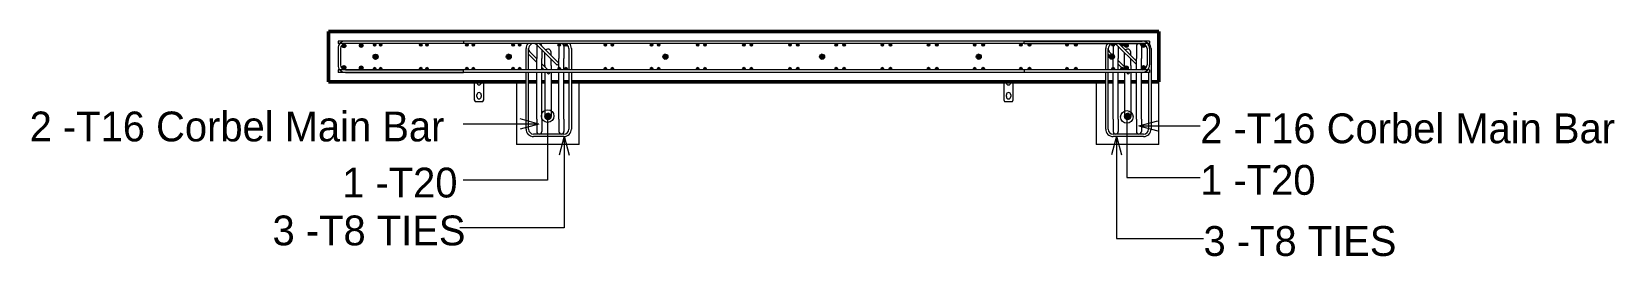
# Model space of a CAD drawing. Header units: millimetres. Extents: x -6138 to 17183, y 2886 to 77066.
# Drawn here: x 10677 to 15728, y 76076 to 76793 of the extents above; entities that cross this region are included whole.
import ezdxf

# ---------------------------------------------------------------- set-up
doc = ezdxf.new("R2010")
doc.units = ezdxf.units.MM
for name, color, linetype, lineweight in [('A-GENM', 13, 'Continuous', 18), ('A-WALL', 113, 'Continuous', 25), ('S-BEAM', 12, 'Continuous', 18), ('S-RBAR', 171, 'Continuous', 18), ('S-RBAR-IDEN', 171, 'Continuous', 9)]:
    doc.layers.add(name, color=color, linetype=linetype, lineweight=lineweight)
doc.styles.add('Nirmala UI', font='Nirmala.ttf', dxfattribs={"height": 95.25})

# ---------------------------------------------------------------- blocks, each defined once
blk = doc.blocks.new('RR spread anchor face based - RR-SA-1_4-160-614768-Elevation Top 2')
at = {"layer": 'A-GENM'}
for p, q in [((-3735.4, 76633), (-3735.4, 76575)), ((-3727.4, 76630), (-3727.4, 76633)), ((-3713.4, 76633), (-3713.4, 76630)), ((-3705.4, 76575), (-3705.4, 76633)), ((-3727.4, 76585.5), (-3727.4, 76591.5)), ((-3713.4, 76591.5), (-3713.4, 76585.5)), ((-3735.4, 76575), (-3732.9, 76570)), ((-3732.9, 76570), (-3707.9, 76570)), ((-3707.9, 76570), (-3705.4, 76575))]:
    blk.add_line(p, q, dxfattribs=at)
for centre, start, end in [((-3720.4, 76630), 180, 0), ((-3720.4, 76591.5), 0, 180), ((-3720.4, 76585.5), 180, 0)]:
    blk.add_arc(centre, 7, start, end, dxfattribs=at)
blk = doc.blocks.new('RR spread anchor face based - RR-SA-1_4-160-V1-Elevation Top 2')
at = {"layer": 'A-GENM'}
for p, q in [((-2045.4, 76633), (-2045.4, 76575)), ((-2037.4, 76630), (-2037.4, 76633)), ((-2023.4, 76633), (-2023.4, 76630)), ((-2015.4, 76575), (-2015.4, 76633)), ((-2037.4, 76585.5), (-2037.4, 76591.5)), ((-2023.4, 76591.5), (-2023.4, 76585.5)), ((-2045.4, 76575), (-2042.9, 76570)), ((-2042.9, 76570), (-2017.9, 76570)), ((-2017.9, 76570), (-2015.4, 76575))]:
    blk.add_line(p, q, dxfattribs=at)
for centre, start, end in [((-2030.4, 76630), 180, 0), ((-2030.4, 76591.5), 0, 180), ((-2030.4, 76585.5), 180, 0)]:
    blk.add_arc(centre, 7, start, end, dxfattribs=at)

msp = doc.modelspace()

# ---------------------------------------------------------------- hatches: boundary and pattern name
at = {"layer": 'S-RBAR'}
h = msp.add_hatch(color=256, dxfattribs=at)
edge = h.paths.add_edge_path()
edge.add_arc((11673.67274, 76747.94083), 6, 0, 360)
for points in [[(11673.67274, 76741.94083), (11679.67274, 76747.94083), (11673.67274, 76753.94083), (11667.67274, 76747.94083)], [(11728.67274, 76743.08498), (11734.67274, 76749.08498), (11728.67274, 76755.08498), (11722.67274, 76749.08498)], [(11771.34313, 76747.04259), (11775.34313, 76751.04259), (11771.34313, 76755.04259), (11767.34313, 76751.04259)], [(11790.58668, 76747.04259), (11794.58668, 76751.04259), (11790.58668, 76755.04259), (11786.58668, 76751.04259)], [(11918.68158, 76747.04259), (11922.68158, 76751.04259), (11918.68158, 76755.04259), (11914.68158, 76751.04259)], [(11938.51089, 76747.04259), (11942.51089, 76751.04259), (11938.51089, 76755.04259), (11934.51089, 76751.04259)], [(12066.02003, 76747.04259), (12070.02003, 76751.04259), (12066.02003, 76755.04259), (12062.02003, 76751.04259)], [(12086.4351, 76747.04259), (12090.4351, 76751.04259), (12086.4351, 76755.04259), (12082.4351, 76751.04259), (12086.02732, 76747.45036)], [(12213.35847, 76747.04259), (12217.35847, 76751.04259), (12213.35847, 76755.04259), (12209.35847, 76751.04259)], [(12234.35931, 76747.04259), (12238.35931, 76751.04259), (12234.35931, 76755.04259), (12230.35931, 76751.04259)], [(12360.69692, 76747.04259), (12364.69692, 76751.04259), (12360.69692, 76755.04259), (12356.69692, 76751.04259)], [(12382.28353, 76747.04259), (12386.28353, 76751.04259), (12382.28353, 76755.04259), (12378.28353, 76751.04259)], [(12508.03537, 76747.04259), (12512.03537, 76751.04259), (12508.03537, 76755.04259), (12504.03537, 76751.04259)], [(12530.20774, 76747.04259), (12534.20774, 76751.04259), (12530.20774, 76755.04259), (12526.20774, 76751.04259)], [(12655.37381, 76747.04259), (12659.37381, 76751.04259), (12655.37381, 76755.04259), (12651.37381, 76751.04259)], [(12678.13195, 76747.04259), (12682.13195, 76751.04259), (12678.13195, 76755.04259), (12674.13195, 76751.04259)], [(12802.71226, 76747.04259), (12806.71226, 76751.04259), (12802.71226, 76755.04259), (12798.71226, 76751.04259)], [(12826.05616, 76747.04259), (12830.05616, 76751.04259), (12826.05616, 76755.04259), (12822.05616, 76751.04259)], [(12950.05071, 76747.04259), (12954.05071, 76751.04259), (12950.05071, 76755.04259), (12946.05071, 76751.04259)], [(12973.98037, 76747.04259), (12977.98037, 76751.04259), (12973.98037, 76755.04259), (12969.98037, 76751.04259)], [(13097.38916, 76747.04259), (13101.38916, 76751.04259), (13097.38916, 76755.04259), (13093.38916, 76751.04259)], [(13121.90458, 76747.04259), (13125.90458, 76751.04259), (13121.90458, 76755.04259), (13117.90458, 76751.04259)], [(13244.7276, 76747.04259), (13248.7276, 76751.04259), (13244.7276, 76755.04259), (13240.7276, 76751.04259)], [(13269.82879, 76747.04259), (13273.82879, 76751.04259), (13269.82879, 76755.04259), (13265.82879, 76751.04259)], [(13392.06605, 76747.04259), (13396.06605, 76751.04259), (13392.06605, 76755.04259), (13388.06605, 76751.04259)], [(13417.753, 76747.04259), (13421.753, 76751.04259), (13417.753, 76755.04259), (13413.753, 76751.04259)], [(13539.4045, 76747.04259), (13543.4045, 76751.04259), (13539.4045, 76755.04259), (13535.4045, 76751.04259)], [(13565.67721, 76747.04259), (13569.67721, 76751.04259), (13565.67721, 76755.04259), (13561.67721, 76751.04259)], [(13686.74295, 76747.04259), (13690.74295, 76751.04259), (13686.74295, 76755.04259), (13682.74295, 76751.04259)], [(13713.60142, 76747.04259), (13717.60142, 76751.04259), (13713.60142, 76755.04259), (13709.60142, 76751.04259)], [(13834.08139, 76747.04259), (13838.08139, 76751.04259), (13834.08139, 76755.04259), (13830.08139, 76751.04259)], [(13861.52563, 76747.04259), (13865.52563, 76751.04259), (13861.52563, 76755.04259), (13857.52563, 76751.04259)], [(13981.41984, 76747.04259), (13985.41984, 76751.04259), (13981.41984, 76755.04259), (13977.41984, 76751.04259)], [(14009.44985, 76747.04259), (14013.44985, 76751.04259), (14009.44985, 76755.04259), (14005.44985, 76751.04259)], [(14128.75829, 76747.04259), (14132.62175, 76751.17912), (14128.75829, 76755.04259), (14124.75829, 76751.04259)], [(14157.37406, 76747.04259), (14161.37406, 76751.04259), (14157.37406, 76755.04259), (14153.37406, 76751.04259)], [(14170.67274, 76743.04259), (14176.67274, 76749.04259), (14170.67274, 76755.04259), (14164.67274, 76749.04259)], [(14225.67274, 76743.04259), (14231.67274, 76749.04259), (14225.67274, 76755.04259), (14219.67274, 76749.04259), (14221.93188, 76746.78345)], [(11673.67274, 76672.63545), (11679.67274, 76678.63545), (11673.67274, 76684.63545), (11667.67274, 76678.63545)], [(11728.67274, 76671.07816), (11734.67274, 76677.07816), (11728.67274, 76683.07816), (11722.67274, 76677.07816)], [(11774.67274, 76705.04259), (11782.2812, 76710.57045), (11779.37503, 76719.51472), (11769.97046, 76719.51472), (11767.06429, 76710.57045)], [(12197.20061, 76705.43413), (12206.14488, 76708.3403), (12206.14488, 76717.74487), (12197.20061, 76720.65104), (12191.67274, 76713.04259)], [(12697.20061, 76705.43413), (12706.14488, 76708.3403), (12706.14488, 76717.74487), (12697.20061, 76720.65104), (12691.67274, 76713.04259)], [(13197.20061, 76705.43413), (13206.14488, 76708.3403), (13206.14488, 76717.74487), (13197.20061, 76720.65104), (13191.67274, 76713.04259)], [(13697.20061, 76705.43413), (13706.14488, 76708.3403), (13706.14488, 76717.74487), (13697.20061, 76720.65104), (13691.67274, 76713.04259)], [(14119.97046, 76706.57045), (14129.37503, 76706.57045), (14132.2812, 76715.51472), (14124.67274, 76721.04259), (14117.06429, 76715.51472)], [(14170.67274, 76671.07816), (14176.67274, 76677.07816), (14170.67274, 76683.07816), (14164.67274, 76677.07816)], [(14225.67274, 76672.63545), (14231.67274, 76678.63545), (14225.67274, 76684.63545), (14219.67274, 76678.63545), (14221.60412, 76676.70408)], [(11771.34313, 76671.04259), (11775.34313, 76675.04259), (11771.34313, 76679.04259), (11767.34313, 76675.04259)], [(11790.58668, 76671.04259), (11794.58668, 76675.04259), (11790.58668, 76679.04259), (11786.58668, 76675.04259)], [(11918.68158, 76671.04259), (11922.68158, 76675.04259), (11918.68158, 76679.04259), (11914.68158, 76675.04259)], [(11938.51089, 76671.04259), (11942.51089, 76675.04259), (11938.51089, 76679.04259), (11934.51089, 76675.04259)], [(12066.02003, 76671.04259), (12070.02003, 76675.04259), (12066.02003, 76679.04259), (12062.02003, 76675.04259)], [(12086.4351, 76671.04259), (12090.4351, 76675.04259), (12086.4351, 76679.04259), (12082.4351, 76675.04259), (12086.02732, 76671.45036)], [(12213.35847, 76671.04259), (12217.35847, 76675.04259), (12213.35847, 76679.04259), (12209.35847, 76675.04259)], [(12234.35931, 76671.04259), (12238.35931, 76675.04259), (12234.35931, 76679.04259), (12230.35931, 76675.04259)], [(12360.69692, 76671.04259), (12364.69692, 76675.04259), (12360.69692, 76679.04259), (12356.69692, 76675.04259)], [(12382.28353, 76671.04259), (12386.28353, 76675.04259), (12382.28353, 76679.04259), (12378.28353, 76675.04259)], [(12508.03537, 76671.04259), (12512.03537, 76675.04259), (12508.03537, 76679.04259), (12504.03537, 76675.04259)], [(12530.20774, 76671.04259), (12534.20774, 76675.04259), (12530.20774, 76679.04259), (12526.20774, 76675.04259)], [(12655.37381, 76671.04259), (12659.37381, 76675.04259), (12655.37381, 76679.04259), (12651.37381, 76675.04259)], [(12678.13195, 76671.04259), (12682.13195, 76675.04259), (12678.13195, 76679.04259), (12674.13195, 76675.04259)], [(12802.71226, 76671.04259), (12806.71226, 76675.04259), (12802.71226, 76679.04259), (12798.71226, 76675.04259)], [(12826.05616, 76671.04259), (12830.05616, 76675.04259), (12826.05616, 76679.04259), (12822.05616, 76675.04259)], [(12950.05071, 76671.04259), (12954.05071, 76675.04259), (12950.05071, 76679.04259), (12946.05071, 76675.04259)], [(12973.98037, 76671.04259), (12977.98037, 76675.04259), (12973.98037, 76679.04259), (12969.98037, 76675.04259)], [(13097.38916, 76671.04259), (13101.38916, 76675.04259), (13097.38916, 76679.04259), (13093.38916, 76675.04259)], [(13121.90458, 76671.04259), (13125.90458, 76675.04259), (13121.90458, 76679.04259), (13117.90458, 76675.04259)], [(13244.7276, 76671.04259), (13248.7276, 76675.04259), (13244.7276, 76679.04259), (13240.7276, 76675.04259)], [(13269.82879, 76671.04259), (13273.82879, 76675.04259), (13269.82879, 76679.04259), (13265.82879, 76675.04259)], [(13392.06605, 76671.04259), (13396.06605, 76675.04259), (13392.06605, 76679.04259), (13388.06605, 76675.04259)], [(13417.753, 76671.04259), (13421.753, 76675.04259), (13417.753, 76679.04259), (13413.753, 76675.04259)], [(13539.4045, 76671.04259), (13543.4045, 76675.04259), (13539.4045, 76679.04259), (13535.4045, 76675.04259)], [(13565.67721, 76671.04259), (13569.67721, 76675.04259), (13565.67721, 76679.04259), (13561.67721, 76675.04259)], [(13686.74295, 76671.04259), (13690.74295, 76675.04259), (13686.74295, 76679.04259), (13682.74295, 76675.04259)], [(13713.60142, 76671.04259), (13717.60142, 76675.04259), (13713.60142, 76679.04259), (13709.60142, 76675.04259)], [(13834.08139, 76671.04259), (13838.08139, 76675.04259), (13834.08139, 76679.04259), (13830.08139, 76675.04259)], [(13861.52563, 76671.04259), (13865.52563, 76675.04259), (13861.52563, 76679.04259), (13857.52563, 76675.04259)], [(13981.41984, 76671.04259), (13985.41984, 76675.04259), (13981.41984, 76679.04259), (13977.41984, 76675.04259)], [(14009.44985, 76671.04259), (14013.44985, 76675.04259), (14009.44985, 76679.04259), (14005.44985, 76675.04259)], [(14128.75829, 76671.04259), (14132.75829, 76675.04259), (14128.75829, 76679.04259), (14124.75829, 76675.04259)], [(14157.37406, 76671.04259), (14161.37406, 76675.04259), (14157.37406, 76679.04259), (14153.37406, 76675.04259)], [(12327.76291, 76513.53202), (12334.67274, 76523.04259), (12327.76291, 76532.55315), (12316.58257, 76528.92044), (12316.58257, 76517.16473)], [(14177.76291, 76513.53202), (14184.67274, 76523.04259), (14177.76291, 76532.55315), (14166.58257, 76528.92044), (14166.58257, 76517.16473)]]:
    msp.add_hatch(color=256, dxfattribs=at).paths.add_polyline_path(points)
h = msp.add_hatch(color=256, dxfattribs=at)
edge = h.paths.add_edge_path()
edge.add_arc((11728.67274, 76749.08498), 6, 0, 360)
h = msp.add_hatch(color=256, dxfattribs=at)
edge = h.paths.add_edge_path()
edge.add_arc((11771.34313, 76751.04259), 4, 0, 360)
h = msp.add_hatch(color=256, dxfattribs=at)
edge = h.paths.add_edge_path()
edge.add_arc((11790.58668, 76751.04259), 4, 0, 360)
h = msp.add_hatch(color=256, dxfattribs=at)
edge = h.paths.add_edge_path()
edge.add_arc((11918.68158, 76751.04259), 4, 0, 360)
h = msp.add_hatch(color=256, dxfattribs=at)
edge = h.paths.add_edge_path()
edge.add_arc((11938.51089, 76751.04259), 4, 0, 360)
h = msp.add_hatch(color=256, dxfattribs=at)
edge = h.paths.add_edge_path()
edge.add_arc((12066.02003, 76751.04259), 4, 0, 360)
h = msp.add_hatch(color=256, dxfattribs=at)
edge = h.paths.add_edge_path()
edge.add_arc((12086.4351, 76751.04259), 4, 0, 360)
h = msp.add_hatch(color=256, dxfattribs=at)
edge = h.paths.add_edge_path()
edge.add_arc((12213.35847, 76751.04259), 4, 0, 360)
h = msp.add_hatch(color=256, dxfattribs=at)
edge = h.paths.add_edge_path()
edge.add_arc((12234.35931, 76751.04259), 4, 0, 360)
h = msp.add_hatch(color=256, dxfattribs=at)
edge = h.paths.add_edge_path()
edge.add_arc((12360.69692, 76751.04259), 4, 0, 360)
h = msp.add_hatch(color=256, dxfattribs=at)
edge = h.paths.add_edge_path()
edge.add_arc((12382.28353, 76751.04259), 4, 0, 360)
h = msp.add_hatch(color=256, dxfattribs=at)
edge = h.paths.add_edge_path()
edge.add_arc((12508.03537, 76751.04259), 4, 0, 360)
h = msp.add_hatch(color=256, dxfattribs=at)
edge = h.paths.add_edge_path()
edge.add_arc((12530.20774, 76751.04259), 4, 0, 360)
h = msp.add_hatch(color=256, dxfattribs=at)
edge = h.paths.add_edge_path()
edge.add_arc((12655.37381, 76751.04259), 4, 0, 360)
h = msp.add_hatch(color=256, dxfattribs=at)
edge = h.paths.add_edge_path()
edge.add_arc((12678.13195, 76751.04259), 4, 0, 360)
h = msp.add_hatch(color=256, dxfattribs=at)
edge = h.paths.add_edge_path()
edge.add_arc((12802.71226, 76751.04259), 4, 0, 360)
h = msp.add_hatch(color=256, dxfattribs=at)
edge = h.paths.add_edge_path()
edge.add_arc((12826.05616, 76751.04259), 4, 0, 360)
h = msp.add_hatch(color=256, dxfattribs=at)
edge = h.paths.add_edge_path()
edge.add_arc((12950.05071, 76751.04259), 4, 0, 360)
h = msp.add_hatch(color=256, dxfattribs=at)
edge = h.paths.add_edge_path()
edge.add_arc((12973.98037, 76751.04259), 4, 0, 360)
h = msp.add_hatch(color=256, dxfattribs=at)
edge = h.paths.add_edge_path()
edge.add_arc((13097.38916, 76751.04259), 4, 0, 360)
h = msp.add_hatch(color=256, dxfattribs=at)
edge = h.paths.add_edge_path()
edge.add_arc((13121.90458, 76751.04259), 4, 0, 360)
h = msp.add_hatch(color=256, dxfattribs=at)
edge = h.paths.add_edge_path()
edge.add_arc((13244.7276, 76751.04259), 4, 0, 360)
h = msp.add_hatch(color=256, dxfattribs=at)
edge = h.paths.add_edge_path()
edge.add_arc((13269.82879, 76751.04259), 4, 0, 360)
h = msp.add_hatch(color=256, dxfattribs=at)
edge = h.paths.add_edge_path()
edge.add_arc((13392.06605, 76751.04259), 4, 0, 360)
h = msp.add_hatch(color=256, dxfattribs=at)
edge = h.paths.add_edge_path()
edge.add_arc((13417.753, 76751.04259), 4, 0, 360)
h = msp.add_hatch(color=256, dxfattribs=at)
edge = h.paths.add_edge_path()
edge.add_arc((13539.4045, 76751.04259), 4, 0, 360)
h = msp.add_hatch(color=256, dxfattribs=at)
edge = h.paths.add_edge_path()
edge.add_arc((13565.67721, 76751.04259), 4, 0, 360)
h = msp.add_hatch(color=256, dxfattribs=at)
edge = h.paths.add_edge_path()
edge.add_arc((13686.74295, 76751.04259), 4, 0, 360)
h = msp.add_hatch(color=256, dxfattribs=at)
edge = h.paths.add_edge_path()
edge.add_arc((13713.60142, 76751.04259), 4, 0, 360)
h = msp.add_hatch(color=256, dxfattribs=at)
edge = h.paths.add_edge_path()
edge.add_arc((13834.08139, 76751.04259), 4, 0, 360)
h = msp.add_hatch(color=256, dxfattribs=at)
edge = h.paths.add_edge_path()
edge.add_arc((13861.52563, 76751.04259), 4, 0, 360)
h = msp.add_hatch(color=256, dxfattribs=at)
edge = h.paths.add_edge_path()
edge.add_arc((13981.41984, 76751.04259), 4, 0, 360)
h = msp.add_hatch(color=256, dxfattribs=at)
edge = h.paths.add_edge_path()
edge.add_arc((14009.44985, 76751.04259), 4, 0, 360)
h = msp.add_hatch(color=256, dxfattribs=at)
edge = h.paths.add_edge_path()
edge.add_arc((14128.75829, 76751.04259), 4, 0, 360)
h = msp.add_hatch(color=256, dxfattribs=at)
edge = h.paths.add_edge_path()
edge.add_arc((14157.37406, 76751.04259), 4, 0, 360)
h = msp.add_hatch(color=256, dxfattribs=at)
edge = h.paths.add_edge_path()
edge.add_arc((14170.67274, 76749.04259), 6, 0, 360)
h = msp.add_hatch(color=256, dxfattribs=at)
edge = h.paths.add_edge_path()
edge.add_arc((14225.67274, 76749.04259), 6, 0, 360)
h = msp.add_hatch(color=256, dxfattribs=at)
edge = h.paths.add_edge_path()
edge.add_arc((11673.67274, 76678.63545), 6, 0, 360)
h = msp.add_hatch(color=256, dxfattribs=at)
edge = h.paths.add_edge_path()
edge.add_arc((11728.67274, 76677.07816), 6, 0, 360)
h = msp.add_hatch(color=256, dxfattribs=at)
edge = h.paths.add_edge_path()
edge.add_arc((11774.67274, 76713.04259), 8, 0, 360)
h = msp.add_hatch(color=256, dxfattribs=at)
edge = h.paths.add_edge_path()
edge.add_arc((12199.67274, 76713.04259), 8, 0, 360)
h = msp.add_hatch(color=256, dxfattribs=at)
edge = h.paths.add_edge_path()
edge.add_arc((12699.67274, 76713.04259), 8, 0, 360)
h = msp.add_hatch(color=256, dxfattribs=at)
edge = h.paths.add_edge_path()
edge.add_arc((13199.67274, 76713.04259), 8, 0, 360)
h = msp.add_hatch(color=256, dxfattribs=at)
edge = h.paths.add_edge_path()
edge.add_arc((13699.67274, 76713.04259), 8, 0, 360)
h = msp.add_hatch(color=256, dxfattribs=at)
edge = h.paths.add_edge_path()
edge.add_arc((14124.67274, 76713.04259), 8, 0, 360)
h = msp.add_hatch(color=256, dxfattribs=at)
edge = h.paths.add_edge_path()
edge.add_arc((14170.67274, 76677.07816), 6, 0, 360)
h = msp.add_hatch(color=256, dxfattribs=at)
edge = h.paths.add_edge_path()
edge.add_arc((14225.67274, 76678.63545), 6, 0, 360)
h = msp.add_hatch(color=256, dxfattribs=at)
edge = h.paths.add_edge_path()
edge.add_arc((11771.34313, 76675.04259), 4, 0, 360)
h = msp.add_hatch(color=256, dxfattribs=at)
edge = h.paths.add_edge_path()
edge.add_arc((11790.58668, 76675.04259), 4, 0, 360)
h = msp.add_hatch(color=256, dxfattribs=at)
edge = h.paths.add_edge_path()
edge.add_arc((11918.68158, 76675.04259), 4, 0, 360)
h = msp.add_hatch(color=256, dxfattribs=at)
edge = h.paths.add_edge_path()
edge.add_arc((11938.51089, 76675.04259), 4, 0, 360)
h = msp.add_hatch(color=256, dxfattribs=at)
edge = h.paths.add_edge_path()
edge.add_arc((12066.02003, 76675.04259), 4, 0, 360)
h = msp.add_hatch(color=256, dxfattribs=at)
edge = h.paths.add_edge_path()
edge.add_arc((12086.4351, 76675.04259), 4, 0, 360)
h = msp.add_hatch(color=256, dxfattribs=at)
edge = h.paths.add_edge_path()
edge.add_arc((12213.35847, 76675.04259), 4, 0, 360)
h = msp.add_hatch(color=256, dxfattribs=at)
edge = h.paths.add_edge_path()
edge.add_arc((12234.35931, 76675.04259), 4, 0, 360)
h = msp.add_hatch(color=256, dxfattribs=at)
edge = h.paths.add_edge_path()
edge.add_arc((12360.69692, 76675.04259), 4, 0, 360)
h = msp.add_hatch(color=256, dxfattribs=at)
edge = h.paths.add_edge_path()
edge.add_arc((12382.28353, 76675.04259), 4, 0, 360)
h = msp.add_hatch(color=256, dxfattribs=at)
edge = h.paths.add_edge_path()
edge.add_arc((12508.03537, 76675.04259), 4, 0, 360)
h = msp.add_hatch(color=256, dxfattribs=at)
edge = h.paths.add_edge_path()
edge.add_arc((12530.20774, 76675.04259), 4, 0, 360)
h = msp.add_hatch(color=256, dxfattribs=at)
edge = h.paths.add_edge_path()
edge.add_arc((12655.37381, 76675.04259), 4, 0, 360)
h = msp.add_hatch(color=256, dxfattribs=at)
edge = h.paths.add_edge_path()
edge.add_arc((12678.13195, 76675.04259), 4, 0, 360)
h = msp.add_hatch(color=256, dxfattribs=at)
edge = h.paths.add_edge_path()
edge.add_arc((12802.71226, 76675.04259), 4, 0, 360)
h = msp.add_hatch(color=256, dxfattribs=at)
edge = h.paths.add_edge_path()
edge.add_arc((12826.05616, 76675.04259), 4, 0, 360)
h = msp.add_hatch(color=256, dxfattribs=at)
edge = h.paths.add_edge_path()
edge.add_arc((12950.05071, 76675.04259), 4, 0, 360)
h = msp.add_hatch(color=256, dxfattribs=at)
edge = h.paths.add_edge_path()
edge.add_arc((12973.98037, 76675.04259), 4, 0, 360)
h = msp.add_hatch(color=256, dxfattribs=at)
edge = h.paths.add_edge_path()
edge.add_arc((13097.38916, 76675.04259), 4, 0, 360)
h = msp.add_hatch(color=256, dxfattribs=at)
edge = h.paths.add_edge_path()
edge.add_arc((13121.90458, 76675.04259), 4, 0, 360)
h = msp.add_hatch(color=256, dxfattribs=at)
edge = h.paths.add_edge_path()
edge.add_arc((13244.7276, 76675.04259), 4, 0, 360)
h = msp.add_hatch(color=256, dxfattribs=at)
edge = h.paths.add_edge_path()
edge.add_arc((13269.82879, 76675.04259), 4, 0, 360)
h = msp.add_hatch(color=256, dxfattribs=at)
edge = h.paths.add_edge_path()
edge.add_arc((13392.06605, 76675.04259), 4, 0, 360)
h = msp.add_hatch(color=256, dxfattribs=at)
edge = h.paths.add_edge_path()
edge.add_arc((13417.753, 76675.04259), 4, 0, 360)
h = msp.add_hatch(color=256, dxfattribs=at)
edge = h.paths.add_edge_path()
edge.add_arc((13539.4045, 76675.04259), 4, 0, 360)
h = msp.add_hatch(color=256, dxfattribs=at)
edge = h.paths.add_edge_path()
edge.add_arc((13565.67721, 76675.04259), 4, 0, 360)
h = msp.add_hatch(color=256, dxfattribs=at)
edge = h.paths.add_edge_path()
edge.add_arc((13686.74295, 76675.04259), 4, 0, 360)
h = msp.add_hatch(color=256, dxfattribs=at)
edge = h.paths.add_edge_path()
edge.add_arc((13713.60142, 76675.04259), 4, 0, 360)
h = msp.add_hatch(color=256, dxfattribs=at)
edge = h.paths.add_edge_path()
edge.add_arc((13834.08139, 76675.04259), 4, 0, 360)
h = msp.add_hatch(color=256, dxfattribs=at)
edge = h.paths.add_edge_path()
edge.add_arc((13861.52563, 76675.04259), 4, 0, 360)
h = msp.add_hatch(color=256, dxfattribs=at)
edge = h.paths.add_edge_path()
edge.add_arc((13981.41984, 76675.04259), 4, 0, 360)
h = msp.add_hatch(color=256, dxfattribs=at)
edge = h.paths.add_edge_path()
edge.add_arc((14009.44985, 76675.04259), 4, 0, 360)
h = msp.add_hatch(color=256, dxfattribs=at)
edge = h.paths.add_edge_path()
edge.add_arc((14128.75829, 76675.04259), 4, 0, 360)
h = msp.add_hatch(color=256, dxfattribs=at)
edge = h.paths.add_edge_path()
edge.add_arc((14157.37406, 76675.04259), 4, 0, 360)
h = msp.add_hatch(color=256, dxfattribs=at)
edge = h.paths.add_edge_path()
edge.add_arc((12324.67274, 76523.04259), 10, 0, 360)
h = msp.add_hatch(color=256, dxfattribs=at)
edge = h.paths.add_edge_path()
edge.add_arc((14174.67274, 76523.04259), 10, 0, 360)

# ---------------------------------------------------------------- linework, layer by layer
at = {"layer": 'A-WALL', "lineweight": 50}
for p, q in [((14274.67274, 76793.04259), (11624.67274, 76793.04259)), ((11624.67274, 76793.04259), (11624.67274, 76633.04259)), ((14274.67274, 76633.04259), (14274.67274, 76793.04259)), ((11624.67274, 76633.04259), (12254.67274, 76633.04259)), ((12262.67274, 76633.04259), (12288.90017, 76633.04259)), ((12304.90017, 76633.04259), (12314.67274, 76633.04259)), ((12334.67274, 76633.04259), (12359.74982, 76633.04259)), ((12375.74982, 76633.04259), (12391.67274, 76633.04259)), ((12399.67274, 76633.04259), (14104.67274, 76633.04259)), ((14112.67274, 76633.04259), (14128.67274, 76633.04259)), ((14144.67274, 76633.04259), (14164.67274, 76633.04259)), ((14184.67274, 76633.04259), (14202.67274, 76633.04259)), ((14218.67274, 76633.04259), (14241.67274, 76633.04259)), ((14249.67274, 76633.04259), (14274.67274, 76633.04259))]:
    msp.add_line(p, q, dxfattribs=at)
at = {"layer": 'S-BEAM'}
for p, q in [((12224.67274, 76633.04259), (12224.67274, 76433.04259)), ((12424.67274, 76433.04259), (12424.67274, 76632.99298)), ((14074.67274, 76633.04259), (14074.67274, 76433.04259)), ((14274.67274, 76433.04259), (14274.67274, 76633.04259)), ((12424.67274, 76433.04259), (12224.67274, 76433.04259)), ((14274.67274, 76433.04259), (14074.67274, 76433.04259))]:
    msp.add_line(p, q, dxfattribs=at)
at = {"layer": 'S-RBAR'}
for p, q in [((14244.67274, 76763.04259), (11654.67274, 76763.04259)), ((11654.67274, 76763.04259), (11654.67274, 76755.04259)), ((14244.67274, 76755.04259), (11654.67274, 76755.04259)), ((11654.67274, 76739.04259), (11654.67274, 76687.04259)), ((11662.67274, 76739.04259), (11662.67274, 76687.04259)), ((11673.67274, 76753.94083), (11667.67274, 76747.94083)), ((11667.67274, 76747.94083), (11673.67274, 76741.94083)), ((11679.67274, 76747.94083), (11673.67274, 76753.94083)), ((11673.67274, 76741.94083), (11679.67274, 76747.94083)), ((12054.67274, 76763.04259), (11678.67274, 76763.04259)), ((12054.67274, 76755.04259), (11678.67274, 76755.04259)), ((11728.67274, 76755.08498), (11722.67274, 76749.08498)), ((11722.67274, 76749.08498), (11728.67274, 76743.08498)), ((11734.67274, 76749.08498), (11728.67274, 76755.08498)), ((11728.67274, 76743.08498), (11734.67274, 76749.08498)), ((11771.34313, 76755.04259), (11767.34313, 76751.04259)), ((11767.34313, 76751.04259), (11771.34313, 76747.04259)), ((11775.34313, 76751.04259), (11771.34313, 76755.04259)), ((11771.34313, 76747.04259), (11775.34313, 76751.04259)), ((11790.58668, 76755.04259), (11786.58668, 76751.04259)), ((11786.58668, 76751.04259), (11790.58668, 76747.04259)), ((11794.58668, 76751.04259), (11790.58668, 76755.04259)), ((11790.58668, 76747.04259), (11794.58668, 76751.04259)), ((11918.68158, 76755.04259), (11914.68158, 76751.04259)), ((11914.68158, 76751.04259), (11918.68158, 76747.04259)), ((11922.68158, 76751.04259), (11918.68158, 76755.04259)), ((11918.68158, 76747.04259), (11922.68158, 76751.04259)), ((11938.51089, 76755.04259), (11934.51089, 76751.04259)), ((11934.51089, 76751.04259), (11938.51089, 76747.04259)), ((11942.51089, 76751.04259), (11938.51089, 76755.04259)), ((11938.51089, 76747.04259), (11942.51089, 76751.04259)), ((12054.67274, 76763.04259), (12054.67274, 76755.04259)), ((12066.02003, 76755.04259), (12062.02003, 76751.04259)), ((12062.02003, 76751.04259), (12066.02003, 76747.04259)), ((12070.02003, 76751.04259), (12066.02003, 76755.04259)), ((12066.02003, 76747.04259), (12070.02003, 76751.04259)), ((12086.4351, 76755.04259), (12082.4351, 76751.04259)), ((12082.4351, 76751.04259), (12086.02732, 76747.45036)), ((12086.02732, 76747.45036), (12086.4351, 76747.04259)), ((12090.4351, 76751.04259), (12086.4351, 76755.04259)), ((12086.4351, 76747.04259), (12090.4351, 76751.04259)), ((12213.35847, 76755.04259), (12209.35847, 76751.04259)), ((12209.35847, 76751.04259), (12213.35847, 76747.04259)), ((12217.35847, 76751.04259), (12213.35847, 76755.04259)), ((12213.35847, 76747.04259), (12217.35847, 76751.04259)), ((12234.35931, 76755.04259), (12230.35931, 76751.04259)), ((12230.35931, 76751.04259), (12234.35931, 76747.04259)), ((12238.35931, 76751.04259), (12234.35931, 76755.04259)), ((12234.35931, 76747.04259), (12238.35931, 76751.04259)), ((12254.67274, 76671.04259), (12254.67274, 76739.04259)), ((12262.67274, 76671.04259), (12262.67274, 76739.04259)), ((12288.90017, 76747.04259), (12288.90017, 76707.04259)), ((12289.98645, 76750.35629), (12354.33317, 76686.00958)), ((12296.61387, 76755.04259), (12359.74982, 76691.90663)), ((12304.90017, 76736.28819), (12304.90017, 76707.04259)), ((12360.69692, 76755.04259), (12356.69692, 76751.04259)), ((12356.69692, 76751.04259), (12360.69692, 76747.04259)), ((12359.74982, 76747.04259), (12359.74982, 76707.04259)), ((12364.69692, 76751.04259), (12360.69692, 76755.04259)), ((12360.69692, 76747.04259), (12364.69692, 76751.04259)), ((12375.74982, 76747.04259), (12375.74982, 76707.04259)), ((12382.28353, 76755.04259), (12378.28353, 76751.04259)), ((12378.28353, 76751.04259), (12382.28353, 76747.04259)), ((12386.28353, 76751.04259), (12382.28353, 76755.04259)), ((12382.28353, 76747.04259), (12386.28353, 76751.04259)), ((12391.67274, 76739.04259), (12391.67274, 76671.04259)), ((12399.67274, 76739.04259), (12399.67274, 76671.04259)), ((12508.03537, 76755.04259), (12504.03537, 76751.04259)), ((12504.03537, 76751.04259), (12508.03537, 76747.04259)), ((12512.03537, 76751.04259), (12508.03537, 76755.04259)), ((12508.03537, 76747.04259), (12512.03537, 76751.04259)), ((12530.20774, 76755.04259), (12526.20774, 76751.04259)), ((12526.20774, 76751.04259), (12530.20774, 76747.04259)), ((12534.20774, 76751.04259), (12530.20774, 76755.04259)), ((12530.20774, 76747.04259), (12534.20774, 76751.04259)), ((12655.37381, 76755.04259), (12651.37381, 76751.04259)), ((12651.37381, 76751.04259), (12655.37381, 76747.04259)), ((12659.37381, 76751.04259), (12655.37381, 76755.04259)), ((12655.37381, 76747.04259), (12659.37381, 76751.04259)), ((12678.13195, 76755.04259), (12674.13195, 76751.04259)), ((12674.13195, 76751.04259), (12678.13195, 76747.04259)), ((12682.13195, 76751.04259), (12678.13195, 76755.04259)), ((12678.13195, 76747.04259), (12682.13195, 76751.04259)), ((12802.71226, 76755.04259), (12798.71226, 76751.04259)), ((12798.71226, 76751.04259), (12802.71226, 76747.04259)), ((12806.71226, 76751.04259), (12802.71226, 76755.04259)), ((12802.71226, 76747.04259), (12806.71226, 76751.04259)), ((12826.05616, 76755.04259), (12822.05616, 76751.04259)), ((12822.05616, 76751.04259), (12826.05616, 76747.04259)), ((12830.05616, 76751.04259), (12826.05616, 76755.04259)), ((12826.05616, 76747.04259), (12830.05616, 76751.04259)), ((12950.05071, 76755.04259), (12946.05071, 76751.04259)), ((12946.05071, 76751.04259), (12950.05071, 76747.04259)), ((12954.05071, 76751.04259), (12950.05071, 76755.04259)), ((12950.05071, 76747.04259), (12954.05071, 76751.04259)), ((12973.98037, 76755.04259), (12969.98037, 76751.04259)), ((12969.98037, 76751.04259), (12973.98037, 76747.04259)), ((12977.98037, 76751.04259), (12973.98037, 76755.04259)), ((12973.98037, 76747.04259), (12977.98037, 76751.04259)), ((13097.38916, 76755.04259), (13093.38916, 76751.04259)), ((13093.38916, 76751.04259), (13097.38916, 76747.04259)), ((13101.38916, 76751.04259), (13097.38916, 76755.04259)), ((13097.38916, 76747.04259), (13101.38916, 76751.04259)), ((13121.90458, 76755.04259), (13117.90458, 76751.04259)), ((13117.90458, 76751.04259), (13121.90458, 76747.04259)), ((13125.90458, 76751.04259), (13121.90458, 76755.04259)), ((13121.90458, 76747.04259), (13125.90458, 76751.04259)), ((13244.7276, 76755.04259), (13240.7276, 76751.04259)), ((13240.7276, 76751.04259), (13244.7276, 76747.04259)), ((13248.7276, 76751.04259), (13244.7276, 76755.04259)), ((13244.7276, 76747.04259), (13248.7276, 76751.04259)), ((13269.82879, 76755.04259), (13265.82879, 76751.04259)), ((13265.82879, 76751.04259), (13269.82879, 76747.04259)), ((13273.82879, 76751.04259), (13269.82879, 76755.04259)), ((13269.82879, 76747.04259), (13273.82879, 76751.04259)), ((13392.06605, 76755.04259), (13388.06605, 76751.04259)), ((13388.06605, 76751.04259), (13392.06605, 76747.04259)), ((13396.06605, 76751.04259), (13392.06605, 76755.04259)), ((13392.06605, 76747.04259), (13396.06605, 76751.04259)), ((13417.753, 76755.04259), (13413.753, 76751.04259)), ((13413.753, 76751.04259), (13417.753, 76747.04259)), ((13421.753, 76751.04259), (13417.753, 76755.04259)), ((13417.753, 76747.04259), (13421.753, 76751.04259)), ((13539.4045, 76755.04259), (13535.4045, 76751.04259)), ((13535.4045, 76751.04259), (13539.4045, 76747.04259)), ((13543.4045, 76751.04259), (13539.4045, 76755.04259)), ((13539.4045, 76747.04259), (13543.4045, 76751.04259)), ((13565.67721, 76755.04259), (13561.67721, 76751.04259)), ((13561.67721, 76751.04259), (13565.67721, 76747.04259)), ((13569.67721, 76751.04259), (13565.67721, 76755.04259)), ((13565.67721, 76747.04259), (13569.67721, 76751.04259)), ((13686.74295, 76755.04259), (13682.74295, 76751.04259)), ((13682.74295, 76751.04259), (13686.74295, 76747.04259)), ((13690.74295, 76751.04259), (13686.74295, 76755.04259)), ((13686.74295, 76747.04259), (13690.74295, 76751.04259)), ((13713.60142, 76755.04259), (13709.60142, 76751.04259)), ((13709.60142, 76751.04259), (13713.60142, 76747.04259)), ((13717.60142, 76751.04259), (13713.60142, 76755.04259)), ((13713.60142, 76747.04259), (13717.60142, 76751.04259)), ((13834.08139, 76755.04259), (13830.08139, 76751.04259)), ((13830.08139, 76751.04259), (13834.08139, 76747.04259)), ((13838.08139, 76751.04259), (13834.08139, 76755.04259)), ((13834.08139, 76747.04259), (13838.08139, 76751.04259)), ((13844.67274, 76763.04259), (14220.67274, 76763.04259)), ((13844.67274, 76755.04259), (13844.67274, 76763.04259)), ((13844.67274, 76755.04259), (14220.67274, 76755.04259)), ((13861.52563, 76755.04259), (13857.52563, 76751.04259)), ((13857.52563, 76751.04259), (13861.52563, 76747.04259)), ((13865.52563, 76751.04259), (13861.52563, 76755.04259)), ((13861.52563, 76747.04259), (13865.52563, 76751.04259)), ((13981.41984, 76755.04259), (13977.41984, 76751.04259)), ((13977.41984, 76751.04259), (13981.41984, 76747.04259)), ((13985.41984, 76751.04259), (13981.41984, 76755.04259)), ((13981.41984, 76747.04259), (13985.41984, 76751.04259)), ((14009.44985, 76755.04259), (14005.44985, 76751.04259)), ((14005.44985, 76751.04259), (14009.44985, 76747.04259)), ((14013.44985, 76751.04259), (14009.44985, 76755.04259)), ((14009.44985, 76747.04259), (14013.44985, 76751.04259)), ((14104.67274, 76671.04259), (14104.67274, 76739.04259)), ((14112.67274, 76671.04259), (14112.67274, 76739.04259)), ((14128.75829, 76755.04259), (14124.75829, 76751.04259)), ((14124.75829, 76751.04259), (14128.75829, 76747.04259)), ((14128.67274, 76747.04259), (14128.67274, 76707.04259)), ((14132.62175, 76751.17912), (14128.75829, 76755.04259)), ((14128.75829, 76747.04259), (14132.62175, 76751.17912)), ((14139.98645, 76750.35629), (14202.67274, 76687.67)), ((14144.67274, 76746.68342), (14144.67274, 76707.04259)), ((14146.61387, 76755.04259), (14202.67274, 76698.98371)), ((14157.37406, 76755.04259), (14153.37406, 76751.04259)), ((14153.37406, 76751.04259), (14157.37406, 76747.04259)), ((14161.37406, 76751.04259), (14157.37406, 76755.04259)), ((14157.37406, 76747.04259), (14161.37406, 76751.04259)), ((14170.67274, 76755.04259), (14164.67274, 76749.04259)), ((14164.67274, 76749.04259), (14170.67274, 76743.04259)), ((14176.67274, 76749.04259), (14170.67274, 76755.04259)), ((14170.67274, 76743.04259), (14176.67274, 76749.04259)), ((14202.67274, 76747.04259), (14202.67274, 76707.04259)), ((14218.67274, 76747.04259), (14218.67274, 76707.04259)), ((14225.67274, 76755.04259), (14219.67274, 76749.04259)), ((14219.67274, 76749.04259), (14221.93188, 76746.78345)), ((14221.93188, 76746.78345), (14225.67274, 76743.04259)), ((14231.67274, 76749.04259), (14225.67274, 76755.04259)), ((14225.67274, 76743.04259), (14231.67274, 76749.04259)), ((14236.67274, 76739.04259), (14236.67274, 76687.04259)), ((14244.67274, 76763.04259), (14244.67274, 76755.04259)), ((14244.67274, 76739.04259), (14244.67274, 76687.04259)), ((14249.67274, 76739.04259), (14249.67274, 76482.04259)), ((11673.67274, 76684.63545), (11667.67274, 76678.63545)), ((11679.67274, 76678.63545), (11673.67274, 76684.63545)), ((11728.67274, 76683.07816), (11722.67274, 76677.07816)), ((11734.67274, 76677.07816), (11728.67274, 76683.07816)), ((11769.97046, 76719.51472), (11767.06429, 76710.57045)), ((11767.06429, 76710.57045), (11774.67274, 76705.04259)), ((11779.37503, 76719.51472), (11769.97046, 76719.51472)), ((11774.67274, 76705.04259), (11782.2812, 76710.57045)), ((11782.2812, 76710.57045), (11779.37503, 76719.51472)), ((12197.20061, 76720.65104), (12191.67274, 76713.04259)), ((12191.67274, 76713.04259), (12197.20061, 76705.43413)), ((12206.14488, 76717.74487), (12197.20061, 76720.65104)), ((12197.20061, 76705.43413), (12206.14488, 76708.3403)), ((12206.14488, 76708.3403), (12206.14488, 76717.74487)), ((12288.90017, 76694.87404), (12263.08424, 76720.68996)), ((12288.90017, 76706.18774), (12267.35903, 76727.72888)), ((12288.90017, 76671.04259), (12288.90017, 76707.04259)), ((12304.90017, 76671.04259), (12304.90017, 76707.04259)), ((12324.04533, 76671.04259), (12304.90017, 76690.18774)), ((12314.67274, 76685.45767), (12314.67274, 76726.87791)), ((12314.67274, 76685.45767), (12314.67274, 76680.41517)), ((12334.67274, 76717.8851), (12334.67274, 76727.45767)), ((12334.67274, 76685.45767), (12334.67274, 76705.73933)), ((12334.67274, 76685.45767), (12334.67274, 76671.04259)), ((12354.33317, 76686.00958), (12359.74982, 76691.42623)), ((12359.74982, 76671.04259), (12359.74982, 76707.04259)), ((12375.74982, 76671.04259), (12375.74982, 76707.04259)), ((12697.20061, 76720.65104), (12691.67274, 76713.04259)), ((12691.67274, 76713.04259), (12697.20061, 76705.43413)), ((12706.14488, 76717.74487), (12697.20061, 76720.65104)), ((12697.20061, 76705.43413), (12706.14488, 76708.3403)), ((12706.14488, 76708.3403), (12706.14488, 76717.74487)), ((13197.20061, 76720.65104), (13191.67274, 76713.04259)), ((13191.67274, 76713.04259), (13197.20061, 76705.43413)), ((13206.14488, 76717.74487), (13197.20061, 76720.65104)), ((13197.20061, 76705.43413), (13206.14488, 76708.3403)), ((13206.14488, 76708.3403), (13206.14488, 76717.74487)), ((13697.20061, 76720.65104), (13691.67274, 76713.04259)), ((13691.67274, 76713.04259), (13697.20061, 76705.43413)), ((13706.14488, 76717.74487), (13697.20061, 76720.65104)), ((13697.20061, 76705.43413), (13706.14488, 76708.3403)), ((13706.14488, 76708.3403), (13706.14488, 76717.74487)), ((14128.67274, 76705.10146), (14113.08424, 76720.68996)), ((14124.67274, 76721.04259), (14117.06429, 76715.51472)), ((14117.06429, 76715.51472), (14119.97046, 76706.57045)), ((14128.67274, 76716.41517), (14117.35903, 76727.72888)), ((14119.97046, 76706.57045), (14129.37503, 76706.57045)), ((14132.2812, 76715.51472), (14124.67274, 76721.04259)), ((14128.67274, 76671.04259), (14128.67274, 76707.04259)), ((14129.37503, 76706.57045), (14132.2812, 76715.51472)), ((14144.67274, 76671.04259), (14144.67274, 76707.04259)), ((14174.04533, 76671.04259), (14144.67274, 76700.41517)), ((14162.73162, 76671.04259), (14144.67274, 76689.10146)), ((14164.67274, 76685.45767), (14164.67274, 76726.87791)), ((14164.67274, 76685.45767), (14164.67274, 76680.41517)), ((14170.67274, 76683.07816), (14164.67274, 76677.07816)), ((14176.67274, 76677.07816), (14170.67274, 76683.07816)), ((14184.67274, 76717.8851), (14184.67274, 76727.45767)), ((14184.67274, 76685.45767), (14184.67274, 76705.73933)), ((14184.67274, 76685.45767), (14184.67274, 76671.04259)), ((14202.67274, 76671.04259), (14202.67274, 76707.04259)), ((14218.67274, 76671.04259), (14218.67274, 76707.04259)), ((14225.67274, 76684.63545), (14219.67274, 76678.63545)), ((14231.67274, 76678.63545), (14225.67274, 76684.63545)), ((14244.67274, 76671.04259), (11654.67274, 76671.04259)), ((11654.67274, 76671.04259), (11654.67274, 76663.04259)), ((14244.67274, 76663.04259), (11654.67274, 76663.04259)), ((11667.67274, 76678.63545), (11673.67274, 76672.63545)), ((11673.67274, 76672.63545), (11679.67274, 76678.63545)), ((11678.67274, 76671.04259), (12054.67274, 76671.04259)), ((11678.67274, 76663.04259), (12054.67274, 76663.04259)), ((11722.67274, 76677.07816), (11728.67274, 76671.07816)), ((11728.67274, 76671.07816), (11734.67274, 76677.07816)), ((11771.34313, 76679.04259), (11767.34313, 76675.04259)), ((11767.34313, 76675.04259), (11771.34313, 76671.04259)), ((11775.34313, 76675.04259), (11771.34313, 76679.04259)), ((11771.34313, 76671.04259), (11775.34313, 76675.04259)), ((11790.58668, 76679.04259), (11786.58668, 76675.04259)), ((11786.58668, 76675.04259), (11790.58668, 76671.04259)), ((11794.58668, 76675.04259), (11790.58668, 76679.04259)), ((11790.58668, 76671.04259), (11794.58668, 76675.04259)), ((11918.68158, 76679.04259), (11914.68158, 76675.04259)), ((11914.68158, 76675.04259), (11918.68158, 76671.04259)), ((11922.68158, 76675.04259), (11918.68158, 76679.04259)), ((11918.68158, 76671.04259), (11922.68158, 76675.04259)), ((11938.51089, 76679.04259), (11934.51089, 76675.04259)), ((11934.51089, 76675.04259), (11938.51089, 76671.04259)), ((11942.51089, 76675.04259), (11938.51089, 76679.04259)), ((11938.51089, 76671.04259), (11942.51089, 76675.04259)), ((12054.67274, 76663.04259), (12054.67274, 76671.04259)), ((12066.02003, 76679.04259), (12062.02003, 76675.04259)), ((12062.02003, 76675.04259), (12066.02003, 76671.04259)), ((12070.02003, 76675.04259), (12066.02003, 76679.04259)), ((12066.02003, 76671.04259), (12070.02003, 76675.04259)), ((12086.4351, 76679.04259), (12082.4351, 76675.04259)), ((12082.4351, 76675.04259), (12086.02732, 76671.45036)), ((12086.02732, 76671.45036), (12086.4351, 76671.04259)), ((12090.4351, 76675.04259), (12086.4351, 76679.04259)), ((12086.4351, 76671.04259), (12090.4351, 76675.04259)), ((12213.35847, 76679.04259), (12209.35847, 76675.04259)), ((12209.35847, 76675.04259), (12213.35847, 76671.04259)), ((12217.35847, 76675.04259), (12213.35847, 76679.04259)), ((12213.35847, 76671.04259), (12217.35847, 76675.04259)), ((12234.35931, 76679.04259), (12230.35931, 76675.04259)), ((12230.35931, 76675.04259), (12234.35931, 76671.04259)), ((12238.35931, 76675.04259), (12234.35931, 76679.04259)), ((12234.35931, 76671.04259), (12238.35931, 76675.04259)), ((12254.67274, 76482.04259), (12254.67274, 76663.04259)), ((12262.67274, 76482.04259), (12262.67274, 76663.04259)), ((12288.90017, 76514.04259), (12288.90017, 76663.04259)), ((12312.73162, 76671.04259), (12304.90017, 76678.87404)), ((12304.90017, 76514.04259), (12304.90017, 76663.04259)), ((12314.67274, 76663.04259), (12314.67274, 76565.04259)), ((12326.0489, 76657.72531), (12320.73162, 76663.04259)), ((12331.36618, 76663.04259), (12326.0489, 76657.72531)), ((12334.67274, 76663.04259), (12334.67274, 76565.04259)), ((12360.69692, 76679.04259), (12356.69692, 76675.04259)), ((12356.69692, 76675.04259), (12360.69692, 76671.04259)), ((12359.74982, 76514.04259), (12359.74982, 76663.04259)), ((12364.69692, 76675.04259), (12360.69692, 76679.04259)), ((12360.69692, 76671.04259), (12364.69692, 76675.04259)), ((12375.74982, 76514.04259), (12375.74982, 76663.04259)), ((12382.28353, 76679.04259), (12378.28353, 76675.04259)), ((12378.28353, 76675.04259), (12382.28353, 76671.04259)), ((12386.28353, 76675.04259), (12382.28353, 76679.04259)), ((12382.28353, 76671.04259), (12386.28353, 76675.04259)), ((12391.67274, 76663.04259), (12391.67274, 76482.04259)), ((12399.67274, 76663.04259), (12399.67274, 76482.04259)), ((12508.03537, 76679.04259), (12504.03537, 76675.04259)), ((12504.03537, 76675.04259), (12508.03537, 76671.04259)), ((12512.03537, 76675.04259), (12508.03537, 76679.04259)), ((12508.03537, 76671.04259), (12512.03537, 76675.04259)), ((12530.20774, 76679.04259), (12526.20774, 76675.04259)), ((12526.20774, 76675.04259), (12530.20774, 76671.04259)), ((12534.20774, 76675.04259), (12530.20774, 76679.04259)), ((12530.20774, 76671.04259), (12534.20774, 76675.04259)), ((12655.37381, 76679.04259), (12651.37381, 76675.04259)), ((12651.37381, 76675.04259), (12655.37381, 76671.04259)), ((12659.37381, 76675.04259), (12655.37381, 76679.04259)), ((12655.37381, 76671.04259), (12659.37381, 76675.04259)), ((12678.13195, 76679.04259), (12674.13195, 76675.04259)), ((12674.13195, 76675.04259), (12678.13195, 76671.04259)), ((12682.13195, 76675.04259), (12678.13195, 76679.04259)), ((12678.13195, 76671.04259), (12682.13195, 76675.04259)), ((12802.71226, 76679.04259), (12798.71226, 76675.04259)), ((12798.71226, 76675.04259), (12802.71226, 76671.04259)), ((12806.71226, 76675.04259), (12802.71226, 76679.04259)), ((12802.71226, 76671.04259), (12806.71226, 76675.04259)), ((12826.05616, 76679.04259), (12822.05616, 76675.04259)), ((12822.05616, 76675.04259), (12826.05616, 76671.04259)), ((12830.05616, 76675.04259), (12826.05616, 76679.04259)), ((12826.05616, 76671.04259), (12830.05616, 76675.04259)), ((12950.05071, 76679.04259), (12946.05071, 76675.04259)), ((12946.05071, 76675.04259), (12950.05071, 76671.04259)), ((12954.05071, 76675.04259), (12950.05071, 76679.04259)), ((12950.05071, 76671.04259), (12954.05071, 76675.04259)), ((12973.98037, 76679.04259), (12969.98037, 76675.04259)), ((12969.98037, 76675.04259), (12973.98037, 76671.04259)), ((12977.98037, 76675.04259), (12973.98037, 76679.04259)), ((12973.98037, 76671.04259), (12977.98037, 76675.04259)), ((13097.38916, 76679.04259), (13093.38916, 76675.04259)), ((13093.38916, 76675.04259), (13097.38916, 76671.04259)), ((13101.38916, 76675.04259), (13097.38916, 76679.04259)), ((13097.38916, 76671.04259), (13101.38916, 76675.04259)), ((13121.90458, 76679.04259), (13117.90458, 76675.04259)), ((13117.90458, 76675.04259), (13121.90458, 76671.04259)), ((13125.90458, 76675.04259), (13121.90458, 76679.04259)), ((13121.90458, 76671.04259), (13125.90458, 76675.04259)), ((13244.7276, 76679.04259), (13240.7276, 76675.04259)), ((13240.7276, 76675.04259), (13244.7276, 76671.04259)), ((13248.7276, 76675.04259), (13244.7276, 76679.04259)), ((13244.7276, 76671.04259), (13248.7276, 76675.04259)), ((13269.82879, 76679.04259), (13265.82879, 76675.04259)), ((13265.82879, 76675.04259), (13269.82879, 76671.04259)), ((13273.82879, 76675.04259), (13269.82879, 76679.04259)), ((13269.82879, 76671.04259), (13273.82879, 76675.04259)), ((13392.06605, 76679.04259), (13388.06605, 76675.04259)), ((13388.06605, 76675.04259), (13392.06605, 76671.04259)), ((13396.06605, 76675.04259), (13392.06605, 76679.04259)), ((13392.06605, 76671.04259), (13396.06605, 76675.04259)), ((13417.753, 76679.04259), (13413.753, 76675.04259)), ((13413.753, 76675.04259), (13417.753, 76671.04259)), ((13421.753, 76675.04259), (13417.753, 76679.04259)), ((13417.753, 76671.04259), (13421.753, 76675.04259)), ((13539.4045, 76679.04259), (13535.4045, 76675.04259)), ((13535.4045, 76675.04259), (13539.4045, 76671.04259)), ((13543.4045, 76675.04259), (13539.4045, 76679.04259)), ((13539.4045, 76671.04259), (13543.4045, 76675.04259)), ((13565.67721, 76679.04259), (13561.67721, 76675.04259)), ((13561.67721, 76675.04259), (13565.67721, 76671.04259)), ((13569.67721, 76675.04259), (13565.67721, 76679.04259)), ((13565.67721, 76671.04259), (13569.67721, 76675.04259)), ((13686.74295, 76679.04259), (13682.74295, 76675.04259)), ((13682.74295, 76675.04259), (13686.74295, 76671.04259)), ((13690.74295, 76675.04259), (13686.74295, 76679.04259)), ((13686.74295, 76671.04259), (13690.74295, 76675.04259)), ((13713.60142, 76679.04259), (13709.60142, 76675.04259)), ((13709.60142, 76675.04259), (13713.60142, 76671.04259)), ((13717.60142, 76675.04259), (13713.60142, 76679.04259)), ((13713.60142, 76671.04259), (13717.60142, 76675.04259)), ((13834.08139, 76679.04259), (13830.08139, 76675.04259)), ((13830.08139, 76675.04259), (13834.08139, 76671.04259)), ((13838.08139, 76675.04259), (13834.08139, 76679.04259)), ((13834.08139, 76671.04259), (13838.08139, 76675.04259)), ((14220.67274, 76671.04259), (13844.67274, 76671.04259)), ((13844.67274, 76671.04259), (13844.67274, 76663.04259)), ((14220.67274, 76663.04259), (13844.67274, 76663.04259)), ((13861.52563, 76679.04259), (13857.52563, 76675.04259)), ((13857.52563, 76675.04259), (13861.52563, 76671.04259)), ((13865.52563, 76675.04259), (13861.52563, 76679.04259)), ((13861.52563, 76671.04259), (13865.52563, 76675.04259)), ((13981.41984, 76679.04259), (13977.41984, 76675.04259)), ((13977.41984, 76675.04259), (13981.41984, 76671.04259)), ((13985.41984, 76675.04259), (13981.41984, 76679.04259)), ((13981.41984, 76671.04259), (13985.41984, 76675.04259)), ((14009.44985, 76679.04259), (14005.44985, 76675.04259)), ((14005.44985, 76675.04259), (14009.44985, 76671.04259)), ((14013.44985, 76675.04259), (14009.44985, 76679.04259)), ((14009.44985, 76671.04259), (14013.44985, 76675.04259)), ((14104.67274, 76482.04259), (14104.67274, 76663.04259)), ((14112.67274, 76482.04259), (14112.67274, 76663.04259)), ((14128.75829, 76679.04259), (14124.75829, 76675.04259)), ((14124.75829, 76675.04259), (14128.75829, 76671.04259)), ((14128.67274, 76514.04259), (14128.67274, 76663.04259)), ((14132.75829, 76675.04259), (14128.75829, 76679.04259)), ((14128.75829, 76671.04259), (14132.75829, 76675.04259)), ((14144.67274, 76514.04259), (14144.67274, 76663.04259)), ((14157.37406, 76679.04259), (14153.37406, 76675.04259)), ((14153.37406, 76675.04259), (14157.37406, 76671.04259)), ((14161.37406, 76675.04259), (14157.37406, 76679.04259)), ((14157.37406, 76671.04259), (14161.37406, 76675.04259)), ((14164.67274, 76677.07816), (14170.67274, 76671.07816)), ((14164.67274, 76663.04259), (14164.67274, 76565.04259)), ((14170.67274, 76671.07816), (14176.67274, 76677.07816)), ((14176.0489, 76657.72531), (14170.73162, 76663.04259)), ((14181.36618, 76663.04259), (14176.0489, 76657.72531)), ((14184.67274, 76663.04259), (14184.67274, 76565.04259)), ((14202.67274, 76514.04259), (14202.67274, 76663.04259)), ((14218.67274, 76514.04259), (14218.67274, 76663.04259)), ((14219.67274, 76678.63545), (14221.60412, 76676.70408)), ((14221.60412, 76676.70408), (14225.67274, 76672.63545)), ((14225.67274, 76672.63545), (14231.67274, 76678.63545)), ((14241.67274, 76675.56258), (14241.67274, 76671.04259)), ((14241.67274, 76663.04259), (14241.67274, 76482.04259)), ((14244.67274, 76671.04259), (14244.67274, 76663.04259)), ((12314.67274, 76565.04259), (12314.67274, 76523.04259)), ((12327.76291, 76532.55315), (12316.58257, 76528.92044)), ((12316.58257, 76528.92044), (12316.58257, 76517.16473)), ((12334.67274, 76523.04259), (12327.76291, 76532.55315)), ((12334.67274, 76565.04259), (12334.67274, 76523.04259)), ((14164.67274, 76565.04259), (14164.67274, 76523.04259)), ((14177.76291, 76532.55315), (14166.58257, 76528.92044)), ((14166.58257, 76528.92044), (14166.58257, 76517.16473)), ((14184.67274, 76523.04259), (14177.76291, 76532.55315)), ((14184.67274, 76565.04259), (14184.67274, 76523.04259)), ((12288.90017, 76514.04259), (12288.90017, 76474.04259)), ((12304.90017, 76514.04259), (12304.90017, 76474.04259)), ((12316.58257, 76517.16473), (12327.76291, 76513.53202)), ((12327.76291, 76513.53202), (12334.67274, 76523.04259)), ((12359.74982, 76514.04259), (12359.74982, 76474.04259)), ((12375.74982, 76514.04259), (12375.74982, 76474.04259)), ((14128.67274, 76514.04259), (14128.67274, 76474.04259)), ((14144.67274, 76514.04259), (14144.67274, 76474.04259)), ((14166.58257, 76517.16473), (14177.76291, 76513.53202)), ((14177.76291, 76513.53202), (14184.67274, 76523.04259)), ((14202.67274, 76514.04259), (14202.67274, 76474.04259)), ((14218.67274, 76514.04259), (14218.67274, 76474.04259)), ((12375.67274, 76466.04259), (12278.67274, 76466.04259)), ((12375.67274, 76458.04259), (12278.67274, 76458.04259)), ((14225.67274, 76466.04259), (14128.67274, 76466.04259)), ((14225.67274, 76458.04259), (14128.67274, 76458.04259))]:
    msp.add_line(p, q, dxfattribs=at)
for centre, radius in [((11673.67274, 76747.94083), 6), ((11728.67274, 76749.08498), 6), ((11771.34313, 76751.04259), 4), ((11790.58668, 76751.04259), 4), ((11918.68158, 76751.04259), 4), ((11938.51089, 76751.04259), 4), ((12066.02003, 76751.04259), 4), ((12086.4351, 76751.04259), 4), ((12213.35847, 76751.04259), 4), ((12234.35931, 76751.04259), 4), ((12360.69692, 76751.04259), 4), ((12382.28353, 76751.04259), 4), ((12508.03537, 76751.04259), 4), ((12530.20774, 76751.04259), 4), ((12655.37381, 76751.04259), 4), ((12678.13195, 76751.04259), 4), ((12802.71226, 76751.04259), 4), ((12826.05616, 76751.04259), 4), ((12950.05071, 76751.04259), 4), ((12973.98037, 76751.04259), 4), ((13097.38916, 76751.04259), 4), ((13121.90458, 76751.04259), 4), ((13244.7276, 76751.04259), 4), ((13269.82879, 76751.04259), 4), ((13392.06605, 76751.04259), 4), ((13417.753, 76751.04259), 4), ((13539.4045, 76751.04259), 4), ((13565.67721, 76751.04259), 4), ((13686.74295, 76751.04259), 4), ((13713.60142, 76751.04259), 4), ((13834.08139, 76751.04259), 4), ((13861.52563, 76751.04259), 4), ((13981.41984, 76751.04259), 4), ((14009.44985, 76751.04259), 4), ((14128.75829, 76751.04259), 4), ((14157.37406, 76751.04259), 4), ((14170.67274, 76749.04259), 6), ((14225.67274, 76749.04259), 6), ((11673.67274, 76678.63545), 6), ((11728.67274, 76677.07816), 6), ((11774.67274, 76713.04259), 8), ((12199.67274, 76713.04259), 8), ((12699.67274, 76713.04259), 8), ((13199.67274, 76713.04259), 8), ((13699.67274, 76713.04259), 8), ((14124.67274, 76713.04259), 8), ((14170.67274, 76677.07816), 6), ((14225.67274, 76678.63545), 6), ((11771.34313, 76675.04259), 4), ((11790.58668, 76675.04259), 4), ((11918.68158, 76675.04259), 4), ((11938.51089, 76675.04259), 4), ((12066.02003, 76675.04259), 4), ((12086.4351, 76675.04259), 4), ((12213.35847, 76675.04259), 4), ((12234.35931, 76675.04259), 4), ((12360.69692, 76675.04259), 4), ((12382.28353, 76675.04259), 4), ((12508.03537, 76675.04259), 4), ((12530.20774, 76675.04259), 4), ((12655.37381, 76675.04259), 4), ((12678.13195, 76675.04259), 4), ((12802.71226, 76675.04259), 4), ((12826.05616, 76675.04259), 4), ((12950.05071, 76675.04259), 4), ((12973.98037, 76675.04259), 4), ((13097.38916, 76675.04259), 4), ((13121.90458, 76675.04259), 4), ((13244.7276, 76675.04259), 4), ((13269.82879, 76675.04259), 4), ((13392.06605, 76675.04259), 4), ((13417.753, 76675.04259), 4), ((13539.4045, 76675.04259), 4), ((13565.67721, 76675.04259), 4), ((13686.74295, 76675.04259), 4), ((13713.60142, 76675.04259), 4), ((13834.08139, 76675.04259), 4), ((13861.52563, 76675.04259), 4), ((13981.41984, 76675.04259), 4), ((14009.44985, 76675.04259), 4), ((14128.75829, 76675.04259), 4), ((14157.37406, 76675.04259), 4), ((12324.67274, 76523.04259), 10), ((14174.67274, 76523.04259), 10)]:
    msp.add_circle(centre, radius, dxfattribs=at)
for centre, radius, start, end in [((11678.67274, 76739.04259), 24, 90, 180), ((11678.67274, 76739.04259), 16, 90, 180), ((12278.67274, 76739.04259), 24, 137.92893219, 180), ((12278.67274, 76739.04259), 16, 45, 180), ((12278.67274, 76739.04259), 16, 180, 225), ((12296.90017, 76747.04259), 8, 153.98302368, 180), ((12296.90017, 76747.04259), 8, 0, 89.99999998), ((12324.67274, 76727.45767), 10, 0, 135), ((12367.74982, 76747.04259), 8, 0, 180), ((12375.67274, 76739.04259), 16, 0, 90), ((12375.67274, 76739.04259), 24, 0, 42.07106781), ((14128.67274, 76739.04259), 24, 137.92893219, 180), ((14128.67274, 76739.04259), 16, 45, 180), ((14128.67274, 76739.04259), 16, 180, 225), ((14136.67274, 76747.04259), 8, 114.50961894, 180), ((14174.67274, 76727.45767), 10, 0, 135), ((14210.67274, 76747.04259), 8, 0, 180), ((14220.67274, 76739.04259), 24, 0, 90), ((14220.67274, 76739.04259), 16, 0, 90), ((14225.67274, 76739.04259), 24, 0, 42.07106781), ((11678.67274, 76687.04259), 24, 180, 270), ((11678.67274, 76687.04259), 16, 180, 270), ((14220.67274, 76687.04259), 16, 270, 0), ((14220.67274, 76687.04259), 24, 270, 360), ((12278.67274, 76482.04259), 24, 180, 270), ((12278.67274, 76482.04259), 16, 180, 270), ((12324.67274, 76523.04259), 10, 180, 0), ((12375.67274, 76482.04259), 16, 270, 0), ((12375.67274, 76482.04259), 24, 270, 360), ((14128.67274, 76482.04259), 24, 180, 270), ((14128.67274, 76482.04259), 16, 180, 270), ((14174.67274, 76523.04259), 10, 180, 0), ((14225.67274, 76482.04259), 16, 270, 0), ((14225.67274, 76482.04259), 24, 270, 360), ((12296.90017, 76474.04259), 8, 180, 0), ((12296.90017, 76474.04259), 8, 345, 0), ((12367.74982, 76474.04259), 8, 180, 0), ((12367.74982, 76474.04259), 8, 345, 0), ((14136.67274, 76474.04259), 8, 180, 0), ((14136.67274, 76474.04259), 8, 345, 0), ((14210.67274, 76474.04259), 8, 180, 0), ((14210.67274, 76474.04259), 8, 345, 0)]:
    msp.add_arc(centre, radius, start, end, dxfattribs=at)
at = {"layer": 'S-RBAR-IDEN'}
for p, q in [((12295.44826, 76498.20783), (12054.01445, 76498.20783)), ((12295.44826, 76498.20783), (12235.44826, 76514.28478)), ((12295.44826, 76498.20783), (12235.44826, 76482.13087)), ((12323.62998, 76523.48771), (12323.62998, 76319.17767)), ((14172.05171, 76520.8234), (14172.05171, 76327.71809)), ((14210.99502, 76492.25852), (14270.99502, 76508.33547)), ((14210.99502, 76492.25852), (14270.99502, 76476.18157)), ((14210.99502, 76492.25852), (14406.502, 76492.25852)), ((12376.00826, 76459.09133), (12359.93131, 76399.09133)), ((12376.00826, 76459.09133), (12392.08521, 76399.09133)), ((12376.00826, 76459.09133), (12376.00826, 76166.28127)), ((14139.40013, 76459.38569), (14123.32318, 76399.38569)), ((14139.40013, 76459.38569), (14155.47708, 76399.38569)), ((14139.40013, 76459.38569), (14139.40013, 76132.59297)), ((14172.05171, 76327.71809), (14406.302, 76327.71809)), ((12323.62998, 76319.17767), (12054.21445, 76319.17767)), ((12376.00826, 76166.28127), (12043.61445, 76166.28127)), ((14139.40013, 76132.59297), (14416.902, 76132.59297))]:
    msp.add_line(p, q, dxfattribs=at)
for centre in [(12323.62998, 76523.48771), (14172.05171, 76520.8234)]:
    msp.add_circle(centre, 20, dxfattribs=at)

# ---------------------------------------------------------------- block references
at = {"layer": 'A-GENM'}
for name in ['RR spread anchor face based - RR-SA-1_4-160-614768-Elevation Top 2', 'RR spread anchor face based - RR-SA-1_4-160-V1-Elevation Top 2']:
    msp.add_blockref(name, (15825.06669, 0), dxfattribs=at)

# ---------------------------------------------------------------- texts
at = {"layer": 'S-RBAR-IDEN', "char_height": 95.25, "attachment_point": 1, "style": 'Nirmala UI'}
for s, insert, width in [('2 -T16 Corbel Main Bar', (10670.41445, 76537.93699), 1673.9235), ('2 -T16 Corbel Main Bar', (14406.502, 76531.98769), 1673.9235), ('1 -T20', (11667.81445, 76358.90684), 464.97875), ('1 -T20', (14406.302, 76367.44726), 464.97875), ('3 -T8 TIES', (11445.61445, 76206.01044), 721.51875), ('3 -T8 TIES', (14416.902, 76172.32214), 721.51875)]:
    msp.add_mtext(s, dxfattribs=dict(at, insert=insert, width=width))

doc.saveas('drawing.dxf')
